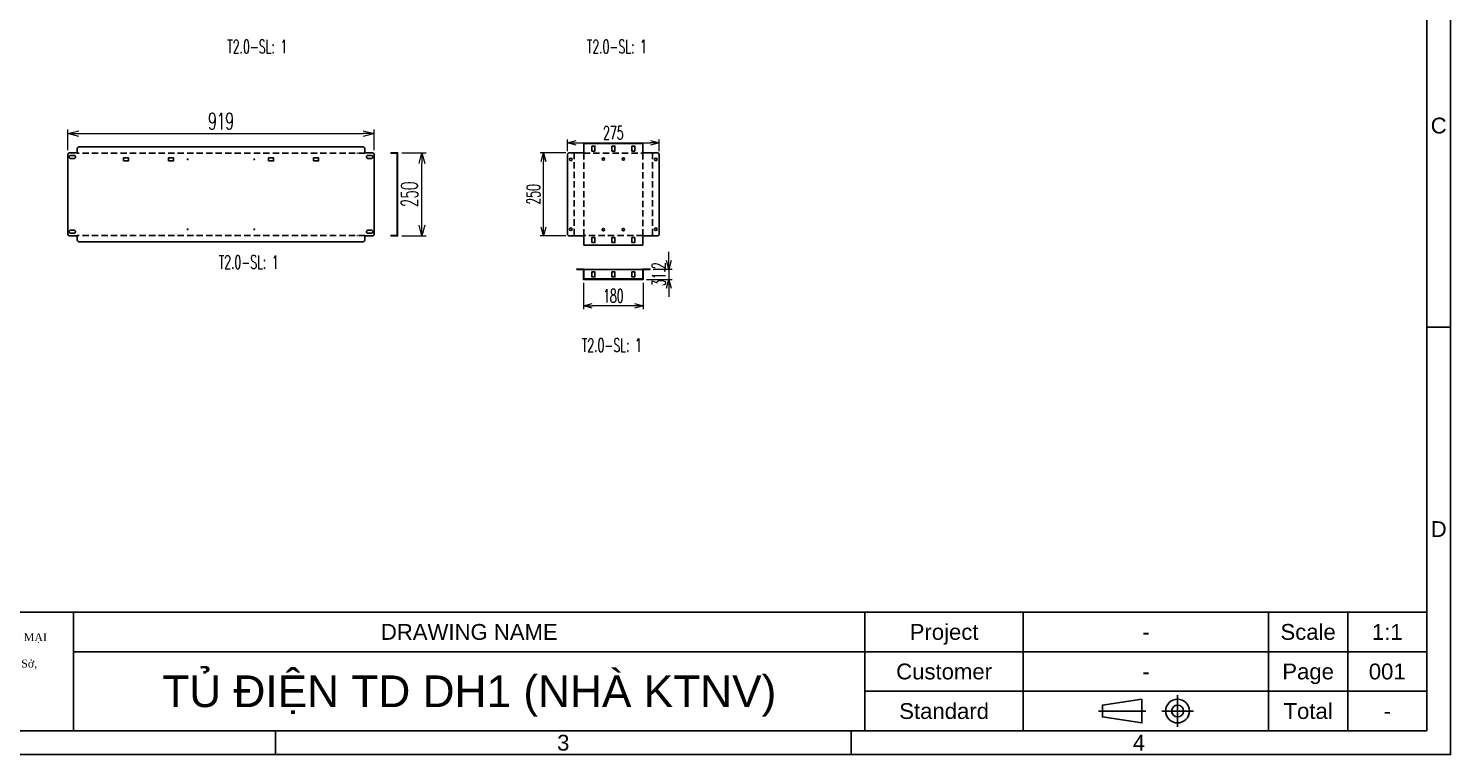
# Model space of a CAD drawing. Header units: millimetres. Extents: x 173893 to 258446, y -176540 to -123824.
# Drawn here: x 207822 to 212092, y -154576 to -152396 of the extents above; entities that cross this region are included whole.
import ezdxf
from ezdxf.enums import TextEntityAlignment as Align

# ---------------------------------------------------------------- set-up
doc = ezdxf.new("R2010")
doc.units = ezdxf.units.MM
doc.header["$LTSCALE"] = 3
doc.linetypes.add('HIDDEN', pattern=[9.525, 6.35, -3.175])
for name, color, linetype in [('@.DM. NÉT CHÍNH', 7, 'Continuous'), ('@.HIDDEN', 8, 'HIDDEN'), ('@.TEXT', 7, 'Continuous'), ('@.VISIBLE', 7, 'Continuous'), ('dim', 7, 'Continuous'), ('S-DIM', 7, 'Continuous')]:
    doc.layers.add(name, color=color, linetype=linetype)
doc.styles.add('Ann_w01', font='romans.shx', dxfattribs={"width": 0.6, "bigfont": 'chineset.shx'})
doc.styles.add('Arial', font='arial.ttf')
doc.dimstyles.new('Dim 01_SC20', dxfattribs={"dimscale": 20, "dimtxt": 2, "dimasz": 1.3, "dimexe": 0.5, "dimexo": 0.5, "dimgap": 0.5, "dimtad": 1, "dimdec": 1, "dimzin": 12, "dimdsep": 46, "dimtxsty": 'Ann_w01', "dimblk": 'OPEN30', "dimcen": 1.5, "dimclrd": 6, "dimclre": 6, "dimclrt": 3, "dimadec": 1, "dimazin": 3, "dimtm": 1e-09, "dimtfac": 1, "dimtdec": 1, "dimtix": 1, "dimtmove": 0, "dimatfit": 3, "dimldrblk": 'OPEN30', "dimfxl": 1, "dimtolj": 1, "dimlwd": 0, "dimlwe": 0, "dimarcsym": 0})
doc.dimstyles.new('Dim 01_SC25', dxfattribs={"dimscale": 25, "dimtxt": 2, "dimasz": 1.3, "dimexe": 0.5, "dimexo": 0.5, "dimgap": 0.5, "dimtad": 1, "dimdec": 1, "dimzin": 12, "dimdsep": 46, "dimtxsty": 'Ann_w01', "dimblk": 'OPEN30', "dimcen": 1.5, "dimclrd": 6, "dimclre": 6, "dimclrt": 3, "dimadec": 1, "dimazin": 3, "dimtm": 1e-09, "dimtfac": 1, "dimtdec": 1, "dimtix": 1, "dimtmove": 0, "dimatfit": 3, "dimldrblk": 'OPEN30', "dimfxl": 1, "dimtolj": 1, "dimlwd": 0, "dimlwe": 0, "dimarcsym": 0})

# ---------------------------------------------------------------- blocks, each defined once
blk = doc.blocks.new('Oval 20x9')
at = {"layer": '@.VISIBLE', "color": 2}
blk.add_lwpolyline([(-5.5, -4.5), (5.5, -4.5, 0.414214), (10, 0), (10, 0, 0.414214), (5.5, 4.5), (-5.5, 4.5, 0.414214), (-10, 0), (-10, 0, 0.414214)], format="xyb", close=True, dxfattribs=at)
blk = doc.blocks.new('_Open30')
at = {"color": 0, "linetype": 'ByBlock', "lineweight": -2}
for p, q in [((-1, 0.27), (0, 0)), ((0, 0), (-1, -0.27)), ((0, 0), (-1, 0))]:
    blk.add_line(p, q, dxfattribs=at)
blk = doc.blocks.new('*D189')
at = {"layer": '@.DM. NÉT CHÍNH', "color": 6, "linetype": 'Continuous', "lineweight": 0, "transparency": 16777216}
for p, q in [((208942.5, -152768.8), (209015.6, -152768.8)), ((209003.1, -152986.3), (209003.1, -152801.3)), ((208942.5, -153018.8), (209015.6, -153018.8))]:
    blk.add_line(p, q, dxfattribs=at)
at = {"layer": 'Defpoints', "color": 0, "linetype": 'Continuous', "transparency": 16777216}
for p in [(208930, -152768.8), (209003.1, -152768.8), (208930, -153018.8)]:
    blk.add_point(p, dxfattribs=at)
at = {"layer": '@.DM. NÉT CHÍNH', "color": 6, "linetype": 'Continuous', "lineweight": 0, "transparency": 16777216, "xscale": 32.5, "yscale": 32.5, "zscale": 32.5}
for p, rotation in [((209003.1, -152768.8), 90), ((209003.1, -153018.8), 270)]:
    blk.add_blockref('_Open30', p, dxfattribs=dict(at, rotation=rotation))
at = {"layer": '@.DM. NÉT CHÍNH', "color": 3, "linetype": 'Continuous', "transparency": 16777216, "insert": (208965.6, -152893.8), "char_height": 50, "attachment_point": 5, "rotation": 90, "style": 'Ann_w01'}
blk.add_mtext('\\A1;250', dxfattribs=at)
blk = doc.blocks.new('Standard ISO')
at = {"color": 6}
for p, q in [((4, -2), (4, 2)), ((-6, 0), (0, 0)), ((6, 0), (2, 0))]:
    blk.add_line(p, q, dxfattribs=at)
blk.add_lwpolyline([(-0.5, 1.5), (-0.5, -1.5), (-5.5, -0.75), (-5.5, 0.75), (-0.5, 1.5)])
for radius in [1.5, 0.75]:
    blk.add_circle((4, 0), radius)
blk = doc.blocks.new('KHUNG BAN VE (Made by Tung)')
at = {"layer": '@.VISIBLE', "color": 8}
for p, q in [((294, 54), (297, 54)), ((123, 18), (123, 3)), ((223, 18), (223, 3)), ((243, 18), (243, 3)), ((274, 18), (274, 3)), ((284, 18), (284, 3)), ((123, 13), (294, 13)), ((223, 8), (294, 8)), ((148.5, 3), (148.5, 0)), ((221.25, 3), (221.25, 0))]:
    blk.add_line(p, q, dxfattribs=at)
for points in [[(0, 0), (297, 0), (297, 210), (0, 210)], [(3, 3), (294, 3), (294, 207), (3, 207)], [(3, 18), (294, 18), (294, 3), (3, 3)]]:
    blk.add_lwpolyline(points, close=True, dxfattribs=at)
blk.add_blockref('Standard ISO', (258.5, 5.5))
at = {"layer": '@.TEXT', "color": 1, "style": 'Arial'}
for s, p in [('C', (295.5, 79.5)), ('D', (295.5, 28.5)), ('3', (184.875, 1.5)), ('4', (257.625, 1.5))]:
    blk.add_text(s, height=2, dxfattribs=at).set_placement(p, align=Align.MIDDLE_CENTER)
at = {"layer": '@.TEXT', "color": 2, "style": 'Arial'}
for s, p in [('DRAWING NAME', (173, 15.5)), ('Project', (233, 15.5)), ('Scale', (279, 15.5)), ('Customer', (233, 10.5)), ('Page', (279, 10.5)), ('Standard', (233, 5.5)), ('Total', (279, 5.5))]:
    blk.add_text(s, height=2, dxfattribs=at).set_placement(p, align=Align.MIDDLE_CENTER)
at = {"layer": '@.TEXT', "color": 1, "style": 'Arial'}
for tag, height, p in [('DESIGNER_NAME', 2, (38, 15.5)), ('PROJECT_CODE', 2, (258.5, 15.5)), ('SCALE', 2, (289, 15.5)), ('APPROVED_NAME', 2, (38, 10.5)), ('CUSTOMER_NAME', 2, (258.5, 10.5)), ('PAGE', 2, (289, 10.5)), ('DRAWING_NAME', 4, (173, 8)), ('TOTAL', 2, (289, 5.5))]:
    blk.add_attdef(tag, text='', height=height, dxfattribs=at).set_placement(p, align=Align.MIDDLE_CENTER)
at = {"layer": '@.VISIBLE', "color": 30, "insert": (106, 10.5), "char_height": 1, "attachment_point": 5, "style": 'Ann_w01'}
blk.add_mtext_dynamic_manual_height_columns('{\\fTimes New Roman|b0|i0|c0|p18;\\W1;CTY TNHH SẢN XUẤT & THƯƠNG MẠI CƠ ĐIỆN TUẤN ANH\\PĐịa chỉ: Bến phà Vạn Phúc, Xã Ninh Sở, Huyện Thanh Trì, TP. Hà Nội\\PMST: 01081588698\\PEmail: ctytuananh68@gmail.com}', width=28.70976, gutter_width=99.197, heights=[0], dxfattribs=at)
blk = doc.blocks.new('*D299')
at = {"layer": 'Defpoints', "color": 0, "transparency": 16777216}
for p in [(209487.7, -153149.3), (209667.7, -153149.3), (209487.7, -153228.8)]:
    blk.add_point(p, dxfattribs=at)
at = {"layer": 'dim', "color": 6, "lineweight": 0, "transparency": 16777216}
for p, q in [((209487.7, -153159.3), (209487.7, -153238.8)), ((209667.7, -153159.3), (209667.7, -153238.8)), ((209641.7, -153228.8), (209513.7, -153228.8))]:
    blk.add_line(p, q, dxfattribs=at)
at = {"layer": 'dim', "color": 6, "lineweight": 0, "transparency": 16777216, "xscale": 26, "yscale": 26, "zscale": 26, "rotation": 180}
blk.add_blockref('_Open30', (209487.7, -153228.8), dxfattribs=at)
at = {"layer": 'dim', "color": 6, "lineweight": 0, "transparency": 16777216, "xscale": 26, "yscale": 26, "zscale": 26}
blk.add_blockref('_Open30', (209667.7, -153228.8), dxfattribs=at)
at = {"layer": 'dim', "color": 3, "transparency": 16777216, "insert": (209577.7, -153198.8), "char_height": 40, "attachment_point": 5, "style": 'Ann_w01'}
blk.add_mtext('\\A1;180', dxfattribs=at)
blk = doc.blocks.new('*D300')
at = {"layer": 'Defpoints', "color": 0, "transparency": 16777216}
for p in [(209687.7, -153118.1), (209667.7, -153149.3), (209743.9, -153149.3)]:
    blk.add_point(p, dxfattribs=at)
at = {"layer": 'dim', "color": 6, "lineweight": 0, "transparency": 16777216}
for p, q in [((209743.9, -153092.1), (209743.9, -153066.1)), ((209697.7, -153118.1), (209753.9, -153118.1)), ((209743.9, -153118.1), (209743.9, -153149.3)), ((209677.7, -153149.3), (209753.9, -153149.3)), ((209743.9, -153175.3), (209743.9, -153201.3))]:
    blk.add_line(p, q, dxfattribs=at)
at = {"layer": 'dim', "color": 6, "lineweight": 0, "transparency": 16777216, "xscale": 26, "yscale": 26, "zscale": 26}
for p, rotation in [((209743.9, -153118.1), 270), ((209743.9, -153149.3), 90)]:
    blk.add_blockref('_Open30', p, dxfattribs=dict(at, rotation=rotation))
at = {"layer": 'dim', "color": 3, "transparency": 16777216, "insert": (209713.9, -153133.7), "char_height": 40, "attachment_point": 5, "rotation": 90, "style": 'Ann_w01'}
blk.add_mtext('\\A1;31.2', dxfattribs=at)
blk = doc.blocks.new('*D301')
at = {"layer": 'Defpoints', "color": 0, "transparency": 16777216}
for p in [(209367.6, -152768.8), (209445.2, -152768.8), (209445.2, -153018.8)]:
    blk.add_point(p, dxfattribs=at)
at = {"layer": 'dim', "color": 6, "lineweight": 0, "transparency": 16777216}
for p, q in [((209435.2, -152768.8), (209357.6, -152768.8)), ((209367.6, -152992.8), (209367.6, -152794.8)), ((209435.2, -153018.8), (209357.6, -153018.8))]:
    blk.add_line(p, q, dxfattribs=at)
at = {"layer": 'dim', "color": 6, "lineweight": 0, "transparency": 16777216, "xscale": 26, "yscale": 26, "zscale": 26}
for p, rotation in [((209367.6, -152768.8), 90), ((209367.6, -153018.8), 270)]:
    blk.add_blockref('_Open30', p, dxfattribs=dict(at, rotation=rotation))
at = {"layer": 'dim', "color": 3, "transparency": 16777216, "insert": (209337.6, -152893.8), "char_height": 40, "attachment_point": 5, "rotation": 90, "style": 'Ann_w01'}
blk.add_mtext('\\A1;250', dxfattribs=at)
blk = doc.blocks.new('*D302')
at = {"layer": 'Defpoints', "color": 0, "transparency": 16777216}
for p in [(209440.2, -152773.8), (209715.2, -152739.2), (209715.2, -152773.8)]:
    blk.add_point(p, dxfattribs=at)
at = {"layer": 'dim', "color": 6, "lineweight": 0, "transparency": 16777216}
for p, q in [((209440.2, -152763.8), (209440.2, -152729.2)), ((209715.2, -152763.8), (209715.2, -152729.2)), ((209466.2, -152739.2), (209689.2, -152739.2))]:
    blk.add_line(p, q, dxfattribs=at)
at = {"layer": 'dim', "color": 6, "lineweight": 0, "transparency": 16777216, "xscale": 26, "yscale": 26, "zscale": 26, "rotation": 180}
blk.add_blockref('_Open30', (209440.2, -152739.2), dxfattribs=at)
at = {"layer": 'dim', "color": 6, "lineweight": 0, "transparency": 16777216, "xscale": 26, "yscale": 26, "zscale": 26}
blk.add_blockref('_Open30', (209715.2, -152739.2), dxfattribs=at)
at = {"layer": 'dim', "color": 3, "transparency": 16777216, "insert": (209577.7, -152709.2), "char_height": 40, "attachment_point": 5, "style": 'Ann_w01'}
blk.add_mtext('\\A1;275', dxfattribs=at)
blk = doc.blocks.new('*D603')
at = {"layer": 'Defpoints', "color": 0, "linetype": 'Continuous', "transparency": 16777216}
for p in [(208859.3, -152711.5), (207940.3, -152773.8), (208859.3, -152773.8)]:
    blk.add_point(p, dxfattribs=at)
at = {"layer": 'S-DIM', "color": 6, "linetype": 'Continuous', "lineweight": 0, "transparency": 16777216}
for p, q in [((207940.3, -152761.3), (207940.3, -152699)), ((207972.8, -152711.5), (208826.8, -152711.5)), ((208859.3, -152761.3), (208859.3, -152699))]:
    blk.add_line(p, q, dxfattribs=at)
at = {"layer": 'S-DIM', "color": 6, "linetype": 'Continuous', "lineweight": 0, "transparency": 16777216, "xscale": 32.5, "yscale": 32.5, "zscale": 32.5, "rotation": 180}
blk.add_blockref('_Open30', (207940.3, -152711.5), dxfattribs=at)
at = {"layer": 'S-DIM', "color": 6, "linetype": 'Continuous', "lineweight": 0, "transparency": 16777216, "xscale": 32.5, "yscale": 32.5, "zscale": 32.5}
blk.add_blockref('_Open30', (208859.3, -152711.5), dxfattribs=at)
at = {"layer": 'S-DIM', "color": 3, "linetype": 'Continuous', "transparency": 16777216, "insert": (208399.8, -152674), "char_height": 50, "attachment_point": 5, "style": 'Ann_w01'}
blk.add_mtext('\\A1;919', dxfattribs=at)

msp = doc.modelspace()

# ---------------------------------------------------------------- linework, layer by layer
at = {"layer": '@.DM. NÉT CHÍNH', "linetype": 'Continuous'}
for points in [[(209513.3, -152748.89), (209522.3, -152748.89), (209522.3, -152763.89), (209513.3, -152763.89)], [(209573.3, -152748.89), (209582.3, -152748.89), (209582.3, -152763.89), (209573.3, -152763.89)], [(209633.3, -152748.89), (209642.3, -152748.89), (209642.3, -152763.89), (209633.3, -152763.89)], [(208106.97, -152793.33), (208121.97, -152793.33), (208121.97, -152784.33), (208106.97, -152784.33)], [(208241.97, -152793.33), (208256.97, -152793.33), (208256.97, -152784.33), (208241.97, -152784.33)], [(208542.57, -152793.33), (208557.57, -152793.33), (208557.57, -152784.33), (208542.57, -152784.33)], [(208677.57, -152793.33), (208692.57, -152793.33), (208692.57, -152784.33), (208677.57, -152784.33)], [(209513.3, -153038.69), (209522.3, -153038.69), (209522.3, -153023.69), (209513.3, -153023.69)], [(209573.3, -153038.69), (209582.3, -153038.69), (209582.3, -153023.69), (209573.3, -153023.69)], [(209633.3, -153038.69), (209642.3, -153038.69), (209642.3, -153023.69), (209633.3, -153023.69)], [(209513.3, -153126.81), (209522.3, -153126.81), (209522.3, -153141.81), (209513.3, -153141.81)], [(209573.3, -153126.81), (209582.3, -153126.81), (209582.3, -153141.81), (209573.3, -153141.81)], [(209633.3, -153126.81), (209642.3, -153126.81), (209642.3, -153141.81), (209633.3, -153141.81)]]:
    msp.add_lwpolyline(points, close=True, dxfattribs=at)
for centre in [(208299.71, -152788.79), (208499.71, -152788.79), (208299.71, -152998.79), (208499.71, -152998.79)]:
    msp.add_circle(centre, 1, dxfattribs=at)
at = {"layer": '@.HIDDEN'}
for p, q in [((209460.44, -152768.79), (209460.44, -153018.79)), ((209695.04, -152768.79), (209695.04, -153018.79))]:
    msp.add_line(p, q, dxfattribs=at)
at = {"layer": '@.HIDDEN', "linetype": 'HIDDEN'}
for points in [[(208831.27, -152770.09), (207968.27, -152770.09)], [(208831.27, -153017.49), (207968.27, -153017.49)]]:
    msp.add_lwpolyline(points, dxfattribs=at)
at = {"layer": '@.HIDDEN'}
msp.add_lwpolyline([(209489.04, -152770.09), (209666.44, -152770.09), (209666.44, -153017.49), (209489.04, -153017.49)], close=True, dxfattribs=at)
at = {"layer": '@.VISIBLE'}
for p, q in [((207968.27, -152768.79), (207968.27, -152770.09)), ((208831.27, -152768.79), (208831.27, -152770.09)), ((208909.99, -152768.79), (208909.99, -152770.29)), ((209665.94, -152741.39), (209489.54, -152741.39)), ((209489.54, -152741.39), (209489.54, -152768.79)), ((209665.94, -152741.39), (209665.94, -152768.79)), ((208929.99, -152781.29), (208928.49, -152781.29)), ((207968.27, -153018.79), (207968.27, -153017.49)), ((208831.27, -153018.79), (208831.27, -153017.49)), ((208909.99, -153017.29), (208909.99, -153018.79)), ((208929.99, -153006.29), (208928.49, -153006.29)), ((209489.54, -153046.19), (209489.54, -153018.79)), ((209665.94, -153046.19), (209665.94, -153018.79)), ((209665.94, -153046.19), (209489.54, -153046.19))]:
    msp.add_line(p, q, dxfattribs=at)
at = {"layer": '@.VISIBLE', "color": 1}
for p, q in [((207989.64, -152770.09), (207991.64, -152770.09)), ((208809.9, -152770.09), (208807.9, -152770.09)), ((209460.44, -152774.11), (209460.44, -152777.11)), ((209489.04, -152774.11), (209489.04, -152777.11)), ((209503.77, -152770.09), (209506.77, -152770.09)), ((209651.71, -152770.09), (209648.71, -152770.09)), ((209666.44, -152774.11), (209666.44, -152777.11)), ((209695.04, -152774.11), (209695.04, -152777.11)), ((207989.64, -153017.49), (207991.64, -153017.49)), ((208809.9, -153017.49), (208807.9, -153017.49)), ((209460.44, -153013.47), (209460.44, -153010.47)), ((209489.04, -153013.47), (209489.04, -153010.47)), ((209503.77, -153017.49), (209506.77, -153017.49)), ((209651.71, -153017.49), (209648.71, -153017.49)), ((209666.44, -153013.47), (209666.44, -153010.47)), ((209695.04, -153013.47), (209695.04, -153010.47))]:
    msp.add_line(p, q, dxfattribs=at)
at = {"layer": '@.VISIBLE'}
for points in [[(207968.27, -152768.79), (207945.27, -152768.79, 0.4142136), (207940.27, -152773.79), (207940.27, -153013.79, 0.4142136), (207945.27, -153018.79), (207968.27, -153018.79)], [(208831.27, -152768.79), (208831.27, -152756.39, 0.4142136), (208826.27, -152751.39), (207973.27, -152751.39, 0.4142136), (207968.27, -152756.39), (207968.27, -152768.79)], [(208831.27, -153018.79), (208854.27, -153018.79, 0.4142136), (208859.27, -153013.79), (208859.27, -152773.79, 0.4142136), (208854.27, -152768.79), (208831.27, -152768.79)], [(209489.54, -152768.79), (209445.24, -152768.79, 0.4142136), (209440.24, -152773.79), (209440.24, -153013.79, 0.4142136), (209445.24, -153018.79), (209489.54, -153018.79)], [(209665.94, -153018.79), (209710.24, -153018.79, 0.4142136), (209715.24, -153013.79), (209715.24, -152773.79, 0.4142136), (209710.24, -152768.79), (209665.94, -152768.79)], [(207968.27, -153018.79), (207968.27, -153031.19, 0.4142136), (207973.27, -153036.19), (208826.27, -153036.19, 0.4142136), (208831.27, -153031.19), (208831.27, -153018.79)]]:
    msp.add_lwpolyline(points, format="xyb", dxfattribs=at)
for points in [[(208909.99, -152768.79), (208929.99, -152768.79), (208929.99, -153018.79), (208909.99, -153018.79)], [(208909.99, -152770.29), (208928.49, -152770.29), (208928.49, -153017.29), (208909.99, -153017.29)], [(209665.94, -153147.81), (209665.94, -153119.31), (209489.54, -153119.31), (209489.54, -153147.81)]]:
    msp.add_lwpolyline(points, dxfattribs=at)
msp.add_lwpolyline([(209467.74, -153119.61), (209487.74, -153119.61), (209487.74, -153149.31), (209667.74, -153149.31), (209667.74, -153119.61), (209687.74, -153119.61), (209687.74, -153118.11), (209666.24, -153118.11), (209666.24, -153147.81), (209489.24, -153147.81), (209489.24, -153118.11), (209467.74, -153118.11)], close=True, dxfattribs=at)
at = {"layer": '@.VISIBLE', "color": 2}
for centre in [(209450.24, -152788.79), (209705.24, -152788.79), (209450.24, -152998.79), (209705.24, -152998.79)]:
    msp.add_circle(centre, 4, dxfattribs=at)
at = {"layer": '@.VISIBLE'}
for centre in [(209547.8, -152787.79), (209607.8, -152787.79), (209547.8, -152999.79), (209607.8, -152999.79)]:
    msp.add_circle(centre, 3.5, dxfattribs=at)

# ---------------------------------------------------------------- block references
ref = msp.add_blockref('KHUNG BAN VE (Made by Tung)', (205034.79, -154576.11), dxfattribs=dict(at, xscale=23.76, yscale=23.76, zscale=23.76))
ref.add_attrib('TOTAL', '-', dxfattribs={"layer": '@.TEXT', "color": 1, "height": 47.52, "style": 'Arial'}).set_placement((211901.43, -154445.43), align=Align.MIDDLE_CENTER)
ref.add_attrib('PAGE', '001', dxfattribs={"layer": '@.TEXT', "color": 1, "height": 47.52, "style": 'Arial'}).set_placement((211901.43, -154326.63), align=Align.MIDDLE_CENTER)
ref.add_attrib('SCALE', '1:1', dxfattribs={"layer": '@.TEXT', "color": 1, "height": 47.52, "style": 'Arial'}).set_placement((211901.43, -154207.83), align=Align.MIDDLE_CENTER)
ref.add_attrib('CUSTOMER_NAME', '-', dxfattribs={"layer": '@.TEXT', "color": 1, "height": 47.52, "style": 'Arial'}).set_placement((211176.75, -154326.63), align=Align.MIDDLE_CENTER)
ref.add_attrib('PROJECT_CODE', '-', dxfattribs={"layer": '@.TEXT', "color": 1, "height": 47.52, "style": 'Arial'}).set_placement((211176.75, -154207.83), align=Align.MIDDLE_CENTER)
ref.add_attrib('DRAWING_NAME', 'TỦ ĐIỆN TD DH1 (NHÀ KTNV)', dxfattribs={"layer": '@.TEXT', "color": 1, "height": 95.04, "style": 'Arial'}).set_placement((209145.27, -154386.03), align=Align.MIDDLE_CENTER)
for p in [(207953.27, -152781.29), (207953.27, -153006.29)]:
    msp.add_blockref('Oval 20x9', p, dxfattribs=at)
at = {"layer": '@.VISIBLE', "xscale": -1}
for p in [(208846.27, -152781.29), (208846.27, -153006.29)]:
    msp.add_blockref('Oval 20x9', p, dxfattribs=at)

# ---------------------------------------------------------------- texts
at = {"layer": '@.VISIBLE', "color": 1, "style": 'Ann_w01', "width": 0.6}
for p in [(208508.5, -152450.24), (209588.16, -152450.24), (208482.93, -153097.23), (209573.09, -153346.98)]:
    msp.add_text('T2.0-SL: 1', height=40, dxfattribs=at).set_placement(p, align=Align.MIDDLE_CENTER)

# ---------------------------------------------------------------- dimensions: what is measured, and where the dimension line sits
at = {"layer": '@.DM. NÉT CHÍNH', "linetype": 'Continuous'}
dim = msp.add_linear_dim(base=(209003.05, -152768.79), p1=(208929.99, -153018.79), p2=(208929.99, -152768.79), angle=90, dimstyle='Dim 01_SC25', dxfattribs=at)
dim.commit()
dim.dimension.update_dxf_attribs({"geometry": '*D189', "text_midpoint": (208965.55, -152893.79)})
at = {"layer": 'dim'}
for base, p1, p2, angle, picture, middle in [((209715.24, -152739.16), (209440.24, -152773.79), (209715.24, -152773.79), 180, '*D302', (209577.74, -152709.16)), ((209367.62, -152768.79), (209445.24, -153018.79), (209445.24, -152768.79), 90, '*D301', (209337.62, -152893.79)), ((209743.85, -153149.31), (209687.74, -153118.11), (209667.74, -153149.31), 90, '*D300', (209713.85, -153133.71)), ((209487.74, -153228.84), (209667.74, -153149.31), (209487.74, -153149.31), 180, '*D299', (209577.74, -153198.84))]:
    dim = msp.add_linear_dim(base=base, p1=p1, p2=p2, angle=angle, dimstyle='Dim 01_SC20', dxfattribs=at)
    dim.commit()
    dim.dimension.update_dxf_attribs({"geometry": picture, "text_midpoint": middle})
at = {"layer": 'S-DIM', "linetype": 'Continuous'}
dim = msp.add_linear_dim(base=(208859.27, -152711.45), p1=(207940.27, -152773.79), p2=(208859.27, -152773.79), dimstyle='Dim 01_SC25', dxfattribs=at)
dim.commit()
dim.dimension.update_dxf_attribs({"geometry": '*D603', "text_midpoint": (208399.77, -152673.95)})

doc.saveas('drawing.dxf')
